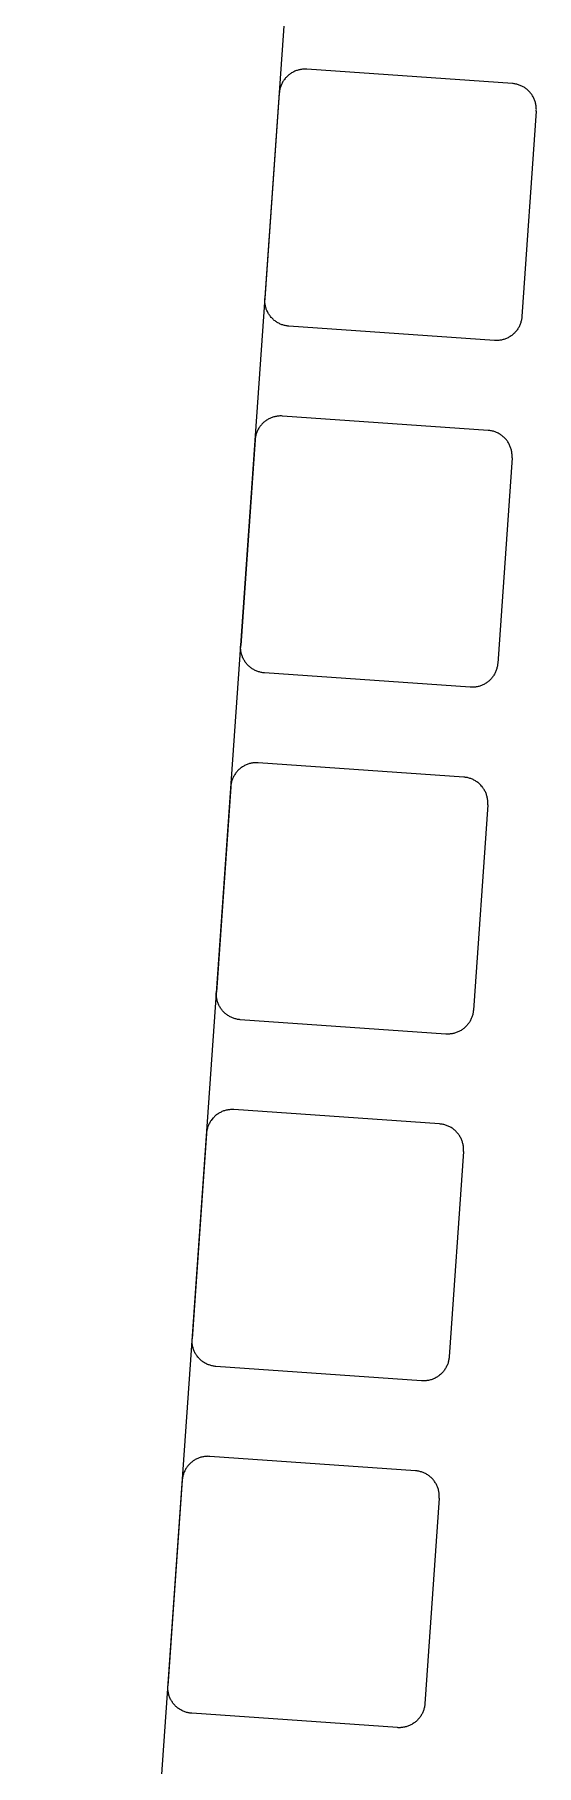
# Model space of a CAD drawing. Header units: millimetres. Extents: x -92 to 3826, y 8 to 2374.
# Drawn here: x 1374.9 to 1452.8, y 1495.7 to 1764.5 of the extents above; entities that cross this region are included whole.
import ezdxf

# ---------------------------------------------------------------- set-up
doc = ezdxf.new("R2010")
doc.units = ezdxf.units.MM
doc.layers.add('ZANO_R', color=7, linetype='Continuous', lineweight=0)

msp = doc.modelspace()

# ---------------------------------------------------------------- linework, layer by layer
at = {"layer": 'ZANO_R'}
for p, q in [((1429.2, 1989.21), (1374.88, 1212.47)), ((1414.44, 1758.37), (1414.34, 1758.29)), ((1414.55, 1758.45), (1414.44, 1758.37)), ((1414.67, 1758.53), (1414.55, 1758.45)), ((1414.78, 1758.6), (1414.67, 1758.53)), ((1414.9, 1758.67), (1414.78, 1758.6)), ((1415.02, 1758.73), (1414.9, 1758.67)), ((1415.14, 1758.79), (1415.02, 1758.73)), ((1415.27, 1758.85), (1415.14, 1758.79)), ((1415.39, 1758.9), (1415.27, 1758.85)), ((1415.52, 1758.95), (1415.39, 1758.9)), ((1415.65, 1758.99), (1415.52, 1758.95)), ((1415.78, 1759.03), (1415.65, 1758.99)), ((1415.91, 1759.07), (1415.78, 1759.03)), ((1416.05, 1759.1), (1415.91, 1759.07)), ((1416.18, 1759.12), (1416.05, 1759.1)), ((1416.32, 1759.14), (1416.18, 1759.12)), ((1416.45, 1759.16), (1416.32, 1759.14)), ((1416.59, 1759.17), (1416.45, 1759.16)), ((1416.72, 1759.18), (1416.59, 1759.17)), ((1416.86, 1759.18), (1416.72, 1759.18)), ((1417, 1759.18), (1416.86, 1759.18)), ((1417.13, 1759.17), (1417, 1759.18)), ((1449.06, 1756.94), (1417.13, 1759.17)), ((1412.89, 1755.73), (1412.88, 1755.59)), ((1412.91, 1755.87), (1412.89, 1755.73)), ((1412.94, 1756), (1412.91, 1755.87)), ((1412.97, 1756.13), (1412.94, 1756)), ((1413.01, 1756.26), (1412.97, 1756.13)), ((1413.04, 1756.4), (1413.01, 1756.26)), ((1413.09, 1756.52), (1413.04, 1756.4)), ((1413.14, 1756.65), (1413.09, 1756.52)), ((1413.19, 1756.78), (1413.14, 1756.65)), ((1413.25, 1756.9), (1413.19, 1756.78)), ((1413.31, 1757.03), (1413.25, 1756.9)), ((1413.37, 1757.15), (1413.31, 1757.03)), ((1413.44, 1757.26), (1413.37, 1757.15)), ((1413.51, 1757.38), (1413.44, 1757.26)), ((1413.59, 1757.49), (1413.51, 1757.38)), ((1413.67, 1757.6), (1413.59, 1757.49)), ((1413.76, 1757.71), (1413.67, 1757.6)), ((1413.84, 1757.81), (1413.76, 1757.71)), ((1413.94, 1757.91), (1413.84, 1757.81)), ((1414.03, 1758.01), (1413.94, 1757.91)), ((1414.13, 1758.11), (1414.03, 1758.01)), ((1414.23, 1758.2), (1414.13, 1758.11)), ((1414.34, 1758.29), (1414.23, 1758.2)), ((1449.19, 1756.93), (1449.06, 1756.94)), ((1449.33, 1756.91), (1449.19, 1756.93)), ((1449.46, 1756.89), (1449.33, 1756.91)), ((1449.6, 1756.86), (1449.46, 1756.89)), ((1449.73, 1756.83), (1449.6, 1756.86)), ((1449.86, 1756.8), (1449.73, 1756.83)), ((1449.99, 1756.76), (1449.86, 1756.8)), ((1450.12, 1756.71), (1449.99, 1756.76)), ((1450.25, 1756.67), (1450.12, 1756.71)), ((1450.38, 1756.61), (1450.25, 1756.67)), ((1450.5, 1756.56), (1450.38, 1756.61)), ((1450.62, 1756.5), (1450.5, 1756.56)), ((1450.74, 1756.43), (1450.62, 1756.5)), ((1450.86, 1756.36), (1450.74, 1756.43)), ((1450.98, 1756.29), (1450.86, 1756.36)), ((1451.09, 1756.21), (1450.98, 1756.29)), ((1451.2, 1756.13), (1451.09, 1756.21)), ((1451.31, 1756.05), (1451.2, 1756.13)), ((1451.41, 1755.96), (1451.31, 1756.05)), ((1451.51, 1755.87), (1451.41, 1755.96)), ((1451.61, 1755.77), (1451.51, 1755.87)), ((1451.7, 1755.67), (1451.61, 1755.77)), ((1451.8, 1755.57), (1451.7, 1755.67)), ((1412.86, 1755.46), (1410.63, 1723.54)), ((1412.88, 1755.59), (1412.86, 1755.46)), ((1451.88, 1755.47), (1451.8, 1755.57)), ((1451.97, 1755.36), (1451.88, 1755.47)), ((1452.05, 1755.25), (1451.97, 1755.36)), ((1452.13, 1755.14), (1452.05, 1755.25)), ((1452.2, 1755.02), (1452.13, 1755.14)), ((1452.27, 1754.9), (1452.2, 1755.02)), ((1452.33, 1754.78), (1452.27, 1754.9)), ((1452.39, 1754.66), (1452.33, 1754.78)), ((1452.45, 1754.54), (1452.39, 1754.66)), ((1452.5, 1754.41), (1452.45, 1754.54)), ((1452.55, 1754.28), (1452.5, 1754.41)), ((1452.59, 1754.15), (1452.55, 1754.28)), ((1452.63, 1754.02), (1452.59, 1754.15)), ((1452.66, 1753.89), (1452.63, 1754.02)), ((1452.69, 1753.76), (1452.66, 1753.89)), ((1452.72, 1753.62), (1452.69, 1753.76)), ((1452.74, 1753.49), (1452.72, 1753.62)), ((1452.76, 1753.35), (1452.74, 1753.49)), ((1452.77, 1753.21), (1452.76, 1753.35)), ((1452.77, 1753.08), (1452.77, 1753.21)), ((1452.78, 1752.94), (1452.77, 1753.08)), ((1452.77, 1752.8), (1452.78, 1752.94)), ((1452.77, 1752.67), (1450.54, 1720.75)), ((1452.77, 1752.67), (1452.77, 1752.8)), ((1411.91, 1741.91), (1411.92, 1741.91)), ((1411.64, 1737.92), (1411.63, 1737.92)), ((1410.62, 1723.26), (1410.63, 1723.4)), ((1410.63, 1723.4), (1410.63, 1723.54)), ((1410.62, 1723.13), (1410.62, 1723.26)), ((1410.63, 1722.99), (1410.62, 1723.13)), ((1410.64, 1722.85), (1410.63, 1722.99)), ((1410.66, 1722.72), (1410.64, 1722.85)), ((1410.68, 1722.58), (1410.66, 1722.72)), ((1410.71, 1722.45), (1410.68, 1722.58)), ((1410.74, 1722.32), (1410.71, 1722.45)), ((1410.77, 1722.18), (1410.74, 1722.32)), ((1410.81, 1722.05), (1410.77, 1722.18)), ((1410.85, 1721.92), (1410.81, 1722.05)), ((1410.9, 1721.8), (1410.85, 1721.92)), ((1410.95, 1721.67), (1410.9, 1721.8)), ((1411.01, 1721.55), (1410.95, 1721.67)), ((1411.07, 1721.42), (1411.01, 1721.55)), ((1411.13, 1721.3), (1411.07, 1721.42)), ((1411.2, 1721.18), (1411.13, 1721.3)), ((1411.27, 1721.07), (1411.2, 1721.18)), ((1411.35, 1720.96), (1411.27, 1721.07)), ((1411.43, 1720.85), (1411.35, 1720.96)), ((1411.52, 1720.74), (1411.43, 1720.85)), ((1411.6, 1720.63), (1411.52, 1720.74)), ((1450.54, 1720.75), (1450.52, 1720.61)), ((1411.7, 1720.53), (1411.6, 1720.63)), ((1411.79, 1720.43), (1411.7, 1720.53)), ((1411.89, 1720.34), (1411.79, 1720.43)), ((1411.99, 1720.25), (1411.89, 1720.34)), ((1412.09, 1720.16), (1411.99, 1720.25)), ((1412.2, 1720.07), (1412.09, 1720.16)), ((1412.31, 1719.99), (1412.2, 1720.07)), ((1412.42, 1719.92), (1412.31, 1719.99)), ((1412.54, 1719.84), (1412.42, 1719.92)), ((1412.66, 1719.77), (1412.54, 1719.84)), ((1412.78, 1719.71), (1412.66, 1719.77)), ((1412.9, 1719.65), (1412.78, 1719.71)), ((1413.02, 1719.59), (1412.9, 1719.65)), ((1413.15, 1719.54), (1413.02, 1719.59)), ((1413.28, 1719.49), (1413.15, 1719.54)), ((1413.41, 1719.45), (1413.28, 1719.49)), ((1413.54, 1719.41), (1413.41, 1719.45)), ((1413.67, 1719.37), (1413.54, 1719.41)), ((1413.8, 1719.34), (1413.67, 1719.37)), ((1413.94, 1719.32), (1413.8, 1719.34)), ((1414.07, 1719.3), (1413.94, 1719.32)), ((1414.21, 1719.28), (1414.07, 1719.3)), ((1414.34, 1719.27), (1414.21, 1719.28)), ((1446.27, 1717.04), (1414.34, 1719.27)), ((1449.17, 1718.01), (1449.06, 1717.92)), ((1449.27, 1718.1), (1449.17, 1718.01)), ((1449.37, 1718.19), (1449.27, 1718.1)), ((1449.46, 1718.29), (1449.37, 1718.19)), ((1449.56, 1718.39), (1449.46, 1718.29)), ((1449.64, 1718.5), (1449.56, 1718.39)), ((1449.73, 1718.6), (1449.64, 1718.5)), ((1449.81, 1718.71), (1449.73, 1718.6)), ((1449.89, 1718.83), (1449.81, 1718.71)), ((1449.96, 1718.94), (1449.89, 1718.83)), ((1450.03, 1719.06), (1449.96, 1718.94)), ((1450.09, 1719.18), (1450.03, 1719.06)), ((1450.15, 1719.3), (1450.09, 1719.18)), ((1450.21, 1719.43), (1450.15, 1719.3)), ((1450.26, 1719.55), (1450.21, 1719.43)), ((1450.31, 1719.68), (1450.26, 1719.55)), ((1450.36, 1719.81), (1450.31, 1719.68)), ((1450.39, 1719.94), (1450.36, 1719.81)), ((1450.43, 1720.07), (1450.39, 1719.94)), ((1450.46, 1720.21), (1450.43, 1720.07)), ((1450.49, 1720.34), (1450.46, 1720.21)), ((1450.51, 1720.47), (1450.49, 1720.34)), ((1450.52, 1720.61), (1450.51, 1720.47)), ((1446.4, 1717.03), (1446.27, 1717.04)), ((1446.54, 1717.03), (1446.4, 1717.03)), ((1446.68, 1717.03), (1446.54, 1717.03)), ((1446.81, 1717.03), (1446.68, 1717.03)), ((1446.95, 1717.05), (1446.81, 1717.03)), ((1447.08, 1717.06), (1446.95, 1717.05)), ((1447.22, 1717.08), (1447.08, 1717.06)), ((1447.35, 1717.11), (1447.22, 1717.08)), ((1447.49, 1717.14), (1447.35, 1717.11)), ((1447.62, 1717.17), (1447.49, 1717.14)), ((1447.75, 1717.21), (1447.62, 1717.17)), ((1447.88, 1717.25), (1447.75, 1717.21)), ((1448.01, 1717.3), (1447.88, 1717.25)), ((1448.13, 1717.35), (1448.01, 1717.3)), ((1448.26, 1717.41), (1448.13, 1717.35)), ((1448.38, 1717.47), (1448.26, 1717.41)), ((1448.5, 1717.54), (1448.38, 1717.47)), ((1448.62, 1717.6), (1448.5, 1717.54)), ((1448.73, 1717.68), (1448.62, 1717.6)), ((1448.85, 1717.75), (1448.73, 1717.68)), ((1448.96, 1717.83), (1448.85, 1717.75)), ((1449.06, 1717.92), (1448.96, 1717.83)), ((1410.79, 1704.58), (1410.68, 1704.5)), ((1410.9, 1704.66), (1410.79, 1704.58)), ((1411.02, 1704.73), (1410.9, 1704.66)), ((1411.13, 1704.8), (1411.02, 1704.73)), ((1411.25, 1704.87), (1411.13, 1704.8)), ((1411.38, 1704.93), (1411.25, 1704.87)), ((1411.5, 1704.98), (1411.38, 1704.93)), ((1411.63, 1705.03), (1411.5, 1704.98)), ((1411.75, 1705.08), (1411.63, 1705.03)), ((1411.88, 1705.13), (1411.75, 1705.08)), ((1412.01, 1705.16), (1411.88, 1705.13)), ((1412.15, 1705.2), (1412.01, 1705.16)), ((1412.28, 1705.23), (1412.15, 1705.2)), ((1412.41, 1705.25), (1412.28, 1705.23)), ((1412.55, 1705.27), (1412.41, 1705.25)), ((1412.69, 1705.29), (1412.55, 1705.27)), ((1412.82, 1705.3), (1412.69, 1705.29)), ((1412.96, 1705.31), (1412.82, 1705.3)), ((1413.09, 1705.31), (1412.96, 1705.31)), ((1413.23, 1705.31), (1413.09, 1705.31)), ((1413.37, 1705.3), (1413.23, 1705.31)), ((1445.29, 1703.07), (1413.37, 1705.3)), ((1409.13, 1701.86), (1409.11, 1701.73)), ((1409.15, 1702), (1409.13, 1701.86)), ((1409.17, 1702.13), (1409.15, 1702)), ((1409.2, 1702.26), (1409.17, 1702.13)), ((1409.24, 1702.4), (1409.2, 1702.26)), ((1409.28, 1702.53), (1409.24, 1702.4)), ((1409.32, 1702.66), (1409.28, 1702.53)), ((1409.37, 1702.78), (1409.32, 1702.66)), ((1409.42, 1702.91), (1409.37, 1702.78)), ((1409.48, 1703.03), (1409.42, 1702.91)), ((1409.54, 1703.16), (1409.48, 1703.03)), ((1409.6, 1703.28), (1409.54, 1703.16)), ((1409.67, 1703.39), (1409.6, 1703.28)), ((1409.75, 1703.51), (1409.67, 1703.39)), ((1409.82, 1703.62), (1409.75, 1703.51)), ((1409.9, 1703.73), (1409.82, 1703.62)), ((1409.99, 1703.84), (1409.9, 1703.73)), ((1410.08, 1703.94), (1409.99, 1703.84)), ((1410.17, 1704.05), (1410.08, 1703.94)), ((1410.26, 1704.14), (1410.17, 1704.05)), ((1410.36, 1704.24), (1410.26, 1704.14)), ((1410.46, 1704.33), (1410.36, 1704.24)), ((1410.57, 1704.42), (1410.46, 1704.33)), ((1410.68, 1704.5), (1410.57, 1704.42)), ((1445.43, 1703.06), (1445.29, 1703.07)), ((1445.56, 1703.04), (1445.43, 1703.06)), ((1445.7, 1703.02), (1445.56, 1703.04)), ((1445.83, 1702.99), (1445.7, 1703.02)), ((1445.96, 1702.96), (1445.83, 1702.99)), ((1446.1, 1702.93), (1445.96, 1702.96)), ((1446.23, 1702.89), (1446.1, 1702.93)), ((1446.36, 1702.85), (1446.23, 1702.89)), ((1446.48, 1702.8), (1446.36, 1702.85)), ((1446.61, 1702.75), (1446.48, 1702.8)), ((1446.73, 1702.69), (1446.61, 1702.75)), ((1446.86, 1702.63), (1446.73, 1702.69)), ((1446.98, 1702.56), (1446.86, 1702.63)), ((1447.09, 1702.49), (1446.98, 1702.56)), ((1447.21, 1702.42), (1447.09, 1702.49)), ((1447.32, 1702.34), (1447.21, 1702.42)), ((1447.43, 1702.26), (1447.32, 1702.34)), ((1447.54, 1702.18), (1447.43, 1702.26)), ((1447.64, 1702.09), (1447.54, 1702.18)), ((1447.74, 1702), (1447.64, 1702.09)), ((1447.84, 1701.9), (1447.74, 1702)), ((1447.94, 1701.8), (1447.84, 1701.9)), ((1409.1, 1701.59), (1406.87, 1669.67)), ((1409.11, 1701.73), (1409.1, 1701.59)), ((1448.03, 1701.7), (1447.94, 1701.8)), ((1448.12, 1701.6), (1448.03, 1701.7)), ((1448.2, 1701.49), (1448.12, 1701.6)), ((1448.28, 1701.38), (1448.2, 1701.49)), ((1448.36, 1701.27), (1448.28, 1701.38)), ((1448.43, 1701.15), (1448.36, 1701.27)), ((1448.5, 1701.03), (1448.43, 1701.15)), ((1448.56, 1700.91), (1448.5, 1701.03)), ((1448.63, 1700.79), (1448.56, 1700.91)), ((1448.68, 1700.67), (1448.63, 1700.79)), ((1448.73, 1700.54), (1448.68, 1700.67)), ((1448.78, 1700.41), (1448.73, 1700.54)), ((1448.82, 1700.28), (1448.78, 1700.41)), ((1448.86, 1700.15), (1448.82, 1700.28)), ((1448.9, 1700.02), (1448.86, 1700.15)), ((1448.93, 1699.89), (1448.9, 1700.02)), ((1448.95, 1699.75), (1448.93, 1699.89)), ((1448.97, 1699.62), (1448.95, 1699.75)), ((1448.99, 1699.48), (1448.97, 1699.62)), ((1449, 1699.35), (1448.99, 1699.48)), ((1449.01, 1699.21), (1449, 1699.35)), ((1449.01, 1699.07), (1449.01, 1699.21)), ((1449, 1698.8), (1446.77, 1666.88)), ((1449, 1698.8), (1449.01, 1698.94)), ((1449.01, 1698.94), (1449.01, 1699.07)), ((1408.14, 1688.04), (1408.15, 1688.04)), ((1407.87, 1684.05), (1407.86, 1684.05)), ((1406.86, 1669.53), (1406.87, 1669.67)), ((1406.86, 1669.4), (1406.86, 1669.53)), ((1406.86, 1669.26), (1406.86, 1669.4)), ((1406.86, 1669.12), (1406.86, 1669.26)), ((1406.88, 1668.99), (1406.86, 1669.12)), ((1406.89, 1668.85), (1406.88, 1668.99)), ((1406.91, 1668.72), (1406.89, 1668.85)), ((1406.94, 1668.58), (1406.91, 1668.72)), ((1406.97, 1668.45), (1406.94, 1668.58)), ((1407, 1668.32), (1406.97, 1668.45)), ((1407.04, 1668.18), (1407, 1668.32)), ((1407.08, 1668.06), (1407.04, 1668.18)), ((1407.13, 1667.93), (1407.08, 1668.06)), ((1407.18, 1667.8), (1407.13, 1667.93)), ((1407.24, 1667.68), (1407.18, 1667.8)), ((1407.3, 1667.55), (1407.24, 1667.68)), ((1407.37, 1667.43), (1407.3, 1667.55)), ((1407.44, 1667.32), (1407.37, 1667.43)), ((1407.51, 1667.2), (1407.44, 1667.32)), ((1407.58, 1667.09), (1407.51, 1667.2)), ((1407.67, 1666.98), (1407.58, 1667.09)), ((1407.75, 1666.87), (1407.67, 1666.98)), ((1407.84, 1666.77), (1407.75, 1666.87)), ((1407.93, 1666.66), (1407.84, 1666.77)), ((1408.02, 1666.57), (1407.93, 1666.66)), ((1408.12, 1666.47), (1408.02, 1666.57)), ((1408.22, 1666.38), (1408.12, 1666.47)), ((1408.33, 1666.29), (1408.22, 1666.38)), ((1408.43, 1666.21), (1408.33, 1666.29)), ((1408.54, 1666.12), (1408.43, 1666.21)), ((1408.66, 1666.05), (1408.54, 1666.12)), ((1408.77, 1665.97), (1408.66, 1666.05)), ((1408.89, 1665.91), (1408.77, 1665.97)), ((1409.01, 1665.84), (1408.89, 1665.91)), ((1409.13, 1665.78), (1409.01, 1665.84)), ((1409.26, 1665.72), (1409.13, 1665.78)), ((1409.38, 1665.67), (1409.26, 1665.72)), ((1409.51, 1665.62), (1409.38, 1665.67)), ((1409.64, 1665.58), (1409.51, 1665.62)), ((1409.77, 1665.54), (1409.64, 1665.58)), ((1409.9, 1665.5), (1409.77, 1665.54)), ((1410.04, 1665.47), (1409.9, 1665.5)), ((1410.17, 1665.45), (1410.04, 1665.47)), ((1410.31, 1665.43), (1410.17, 1665.45)), ((1410.44, 1665.41), (1410.31, 1665.43)), ((1410.58, 1665.4), (1410.44, 1665.41)), ((1442.5, 1663.17), (1410.58, 1665.4)), ((1445.5, 1664.23), (1445.4, 1664.14)), ((1445.6, 1664.32), (1445.5, 1664.23)), ((1445.7, 1664.42), (1445.6, 1664.32)), ((1445.79, 1664.52), (1445.7, 1664.42)), ((1445.88, 1664.63), (1445.79, 1664.52)), ((1445.96, 1664.74), (1445.88, 1664.63)), ((1446.04, 1664.85), (1445.96, 1664.74)), ((1446.12, 1664.96), (1446.04, 1664.85)), ((1446.19, 1665.07), (1446.12, 1664.96)), ((1446.26, 1665.19), (1446.19, 1665.07)), ((1446.33, 1665.31), (1446.26, 1665.19)), ((1446.39, 1665.43), (1446.33, 1665.31)), ((1446.44, 1665.56), (1446.39, 1665.43)), ((1446.5, 1665.68), (1446.44, 1665.56)), ((1446.55, 1665.81), (1446.5, 1665.68)), ((1446.59, 1665.94), (1446.55, 1665.81)), ((1446.63, 1666.07), (1446.59, 1665.94)), ((1446.66, 1666.2), (1446.63, 1666.07)), ((1446.69, 1666.34), (1446.66, 1666.2)), ((1446.72, 1666.47), (1446.69, 1666.34)), ((1446.74, 1666.61), (1446.72, 1666.47)), ((1446.76, 1666.74), (1446.74, 1666.61)), ((1446.77, 1666.88), (1446.76, 1666.74)), ((1442.64, 1663.16), (1442.5, 1663.17)), ((1442.77, 1663.16), (1442.64, 1663.16)), ((1442.91, 1663.16), (1442.77, 1663.16)), ((1443.04, 1663.17), (1442.91, 1663.16)), ((1443.18, 1663.18), (1443.04, 1663.17)), ((1443.32, 1663.19), (1443.18, 1663.18)), ((1443.45, 1663.21), (1443.32, 1663.19)), ((1443.59, 1663.24), (1443.45, 1663.21)), ((1443.72, 1663.27), (1443.59, 1663.24)), ((1443.85, 1663.3), (1443.72, 1663.27)), ((1443.98, 1663.34), (1443.85, 1663.3)), ((1444.11, 1663.39), (1443.98, 1663.34)), ((1444.24, 1663.43), (1444.11, 1663.39)), ((1444.37, 1663.49), (1444.24, 1663.43)), ((1444.49, 1663.54), (1444.37, 1663.49)), ((1444.61, 1663.6), (1444.49, 1663.54)), ((1444.73, 1663.67), (1444.61, 1663.6)), ((1444.85, 1663.74), (1444.73, 1663.67)), ((1444.97, 1663.81), (1444.85, 1663.74)), ((1445.08, 1663.89), (1444.97, 1663.81)), ((1445.19, 1663.97), (1445.08, 1663.89)), ((1445.3, 1664.05), (1445.19, 1663.97)), ((1445.4, 1664.14), (1445.3, 1664.05)), ((1407.13, 1650.79), (1407.02, 1650.71)), ((1407.25, 1650.86), (1407.13, 1650.79)), ((1407.37, 1650.93), (1407.25, 1650.86)), ((1407.49, 1651), (1407.37, 1650.93)), ((1407.61, 1651.06), (1407.49, 1651)), ((1407.73, 1651.11), (1407.61, 1651.06)), ((1407.86, 1651.17), (1407.73, 1651.11)), ((1407.99, 1651.21), (1407.86, 1651.17)), ((1408.12, 1651.26), (1407.99, 1651.21)), ((1408.25, 1651.3), (1408.12, 1651.26)), ((1408.38, 1651.33), (1408.25, 1651.3)), ((1408.51, 1651.36), (1408.38, 1651.33)), ((1408.65, 1651.39), (1408.51, 1651.36)), ((1408.78, 1651.41), (1408.65, 1651.39)), ((1408.92, 1651.42), (1408.78, 1651.41)), ((1409.05, 1651.43), (1408.92, 1651.42)), ((1409.19, 1651.44), (1409.05, 1651.43)), ((1409.33, 1651.44), (1409.19, 1651.44)), ((1409.46, 1651.44), (1409.33, 1651.44)), ((1409.6, 1651.43), (1409.46, 1651.44)), ((1441.52, 1649.2), (1409.6, 1651.43)), ((1405.38, 1648.13), (1405.36, 1647.99)), ((1405.41, 1648.26), (1405.38, 1648.13)), ((1405.44, 1648.4), (1405.41, 1648.26)), ((1405.47, 1648.53), (1405.44, 1648.4)), ((1405.51, 1648.66), (1405.47, 1648.53)), ((1405.55, 1648.79), (1405.51, 1648.66)), ((1405.6, 1648.92), (1405.55, 1648.79)), ((1405.65, 1649.04), (1405.6, 1648.92)), ((1405.71, 1649.17), (1405.65, 1649.04)), ((1405.77, 1649.29), (1405.71, 1649.17)), ((1405.84, 1649.41), (1405.77, 1649.29)), ((1405.91, 1649.53), (1405.84, 1649.41)), ((1405.98, 1649.64), (1405.91, 1649.53)), ((1406.06, 1649.75), (1405.98, 1649.64)), ((1406.14, 1649.86), (1406.06, 1649.75)), ((1406.22, 1649.97), (1406.14, 1649.86)), ((1406.31, 1650.08), (1406.22, 1649.97)), ((1406.4, 1650.18), (1406.31, 1650.08)), ((1406.5, 1650.28), (1406.4, 1650.18)), ((1406.6, 1650.37), (1406.5, 1650.28)), ((1406.7, 1650.46), (1406.6, 1650.37)), ((1406.8, 1650.55), (1406.7, 1650.46)), ((1406.91, 1650.63), (1406.8, 1650.55)), ((1407.02, 1650.71), (1406.91, 1650.63)), ((1441.66, 1649.19), (1441.52, 1649.2)), ((1441.79, 1649.17), (1441.66, 1649.19)), ((1441.93, 1649.15), (1441.79, 1649.17)), ((1442.06, 1649.13), (1441.93, 1649.15)), ((1442.2, 1649.1), (1442.06, 1649.13)), ((1442.33, 1649.06), (1442.2, 1649.1)), ((1442.46, 1649.02), (1442.33, 1649.06)), ((1442.59, 1648.98), (1442.46, 1649.02)), ((1442.72, 1648.93), (1442.59, 1648.98)), ((1442.84, 1648.88), (1442.72, 1648.93)), ((1442.97, 1648.82), (1442.84, 1648.88)), ((1443.09, 1648.76), (1442.97, 1648.82)), ((1443.21, 1648.69), (1443.09, 1648.76)), ((1443.33, 1648.63), (1443.21, 1648.69)), ((1443.44, 1648.55), (1443.33, 1648.63)), ((1443.56, 1648.48), (1443.44, 1648.55)), ((1443.67, 1648.39), (1443.56, 1648.48)), ((1443.77, 1648.31), (1443.67, 1648.39)), ((1443.88, 1648.22), (1443.77, 1648.31)), ((1443.98, 1648.13), (1443.88, 1648.22)), ((1444.08, 1648.03), (1443.98, 1648.13)), ((1405.33, 1647.72), (1403.1, 1615.8)), ((1405.34, 1647.86), (1405.33, 1647.72)), ((1405.36, 1647.99), (1405.34, 1647.86)), ((1444.17, 1647.94), (1444.08, 1648.03)), ((1444.26, 1647.83), (1444.17, 1647.94)), ((1444.35, 1647.73), (1444.26, 1647.83)), ((1444.43, 1647.62), (1444.35, 1647.73)), ((1444.51, 1647.51), (1444.43, 1647.62)), ((1444.59, 1647.4), (1444.51, 1647.51)), ((1444.66, 1647.28), (1444.59, 1647.4)), ((1444.73, 1647.17), (1444.66, 1647.28)), ((1444.8, 1647.05), (1444.73, 1647.17)), ((1444.86, 1646.92), (1444.8, 1647.05)), ((1444.91, 1646.8), (1444.86, 1646.92)), ((1444.97, 1646.67), (1444.91, 1646.8)), ((1445.01, 1646.54), (1444.97, 1646.67)), ((1445.06, 1646.41), (1445.01, 1646.54)), ((1445.1, 1646.28), (1445.06, 1646.41)), ((1445.13, 1646.15), (1445.1, 1646.28)), ((1445.16, 1646.02), (1445.13, 1646.15)), ((1445.19, 1645.88), (1445.16, 1646.02)), ((1445.21, 1645.75), (1445.19, 1645.88)), ((1445.22, 1645.61), (1445.21, 1645.75)), ((1445.23, 1645.48), (1445.22, 1645.61)), ((1445.24, 1645.34), (1445.23, 1645.48)), ((1445.23, 1644.93), (1443, 1613.01)), ((1445.23, 1644.93), (1445.24, 1645.07)), ((1445.24, 1645.2), (1445.24, 1645.34)), ((1445.24, 1645.07), (1445.24, 1645.2)), ((1404.37, 1634.18), (1404.38, 1634.17)), ((1404.1, 1630.18), (1404.09, 1630.19)), ((1403.09, 1615.66), (1403.1, 1615.8)), ((1403.09, 1615.53), (1403.09, 1615.66)), ((1403.09, 1615.39), (1403.09, 1615.53)), ((1403.1, 1615.25), (1403.09, 1615.39)), ((1403.11, 1615.12), (1403.1, 1615.25)), ((1403.13, 1614.98), (1403.11, 1615.12)), ((1403.15, 1614.85), (1403.13, 1614.98)), ((1403.17, 1614.71), (1403.15, 1614.85)), ((1403.2, 1614.58), (1403.17, 1614.71)), ((1403.24, 1614.45), (1403.2, 1614.58)), ((1403.27, 1614.32), (1403.24, 1614.45)), ((1403.32, 1614.19), (1403.27, 1614.32)), ((1403.37, 1614.06), (1403.32, 1614.19)), ((1403.42, 1613.93), (1403.37, 1614.06)), ((1403.47, 1613.81), (1403.42, 1613.93)), ((1403.53, 1613.69), (1403.47, 1613.81)), ((1403.6, 1613.57), (1403.53, 1613.69)), ((1403.67, 1613.45), (1403.6, 1613.57)), ((1403.74, 1613.33), (1403.67, 1613.45)), ((1403.82, 1613.22), (1403.74, 1613.33)), ((1403.9, 1613.11), (1403.82, 1613.22)), ((1403.98, 1613), (1403.9, 1613.11)), ((1404.07, 1612.9), (1403.98, 1613)), ((1404.16, 1612.8), (1404.07, 1612.9)), ((1404.26, 1612.7), (1404.16, 1612.8)), ((1404.35, 1612.6), (1404.26, 1612.7)), ((1404.46, 1612.51), (1404.35, 1612.6)), ((1404.56, 1612.42), (1404.46, 1612.51)), ((1404.67, 1612.34), (1404.56, 1612.42)), ((1404.78, 1612.26), (1404.67, 1612.34)), ((1404.89, 1612.18), (1404.78, 1612.26)), ((1405.01, 1612.11), (1404.89, 1612.18)), ((1405.12, 1612.04), (1405.01, 1612.11)), ((1405.24, 1611.97), (1405.12, 1612.04)), ((1405.37, 1611.91), (1405.24, 1611.97)), ((1405.49, 1611.85), (1405.37, 1611.91)), ((1405.62, 1611.8), (1405.49, 1611.85)), ((1405.74, 1611.75), (1405.62, 1611.8)), ((1405.87, 1611.71), (1405.74, 1611.75)), ((1406, 1611.67), (1405.87, 1611.71)), ((1406.14, 1611.64), (1406, 1611.67)), ((1406.27, 1611.61), (1406.14, 1611.64)), ((1406.4, 1611.58), (1406.27, 1611.61)), ((1406.54, 1611.56), (1406.4, 1611.58)), ((1406.67, 1611.54), (1406.54, 1611.56)), ((1406.81, 1611.53), (1406.67, 1611.54)), ((1438.73, 1609.3), (1406.81, 1611.53)), ((1441.84, 1610.46), (1441.74, 1610.36)), ((1441.93, 1610.55), (1441.84, 1610.46)), ((1442.02, 1610.66), (1441.93, 1610.55)), ((1442.11, 1610.76), (1442.02, 1610.66)), ((1442.19, 1610.87), (1442.11, 1610.76)), ((1442.28, 1610.98), (1442.19, 1610.87)), ((1442.35, 1611.09), (1442.28, 1610.98)), ((1442.43, 1611.21), (1442.35, 1611.09)), ((1442.49, 1611.32), (1442.43, 1611.21)), ((1442.56, 1611.44), (1442.49, 1611.32)), ((1442.62, 1611.57), (1442.56, 1611.44)), ((1442.68, 1611.69), (1442.62, 1611.57)), ((1442.73, 1611.82), (1442.68, 1611.69)), ((1442.78, 1611.94), (1442.73, 1611.82)), ((1442.82, 1612.07), (1442.78, 1611.94)), ((1442.86, 1612.2), (1442.82, 1612.07)), ((1442.9, 1612.34), (1442.86, 1612.2)), ((1442.93, 1612.47), (1442.9, 1612.34)), ((1442.95, 1612.6), (1442.93, 1612.47)), ((1442.97, 1612.74), (1442.95, 1612.6)), ((1442.99, 1612.87), (1442.97, 1612.74)), ((1443, 1613.01), (1442.99, 1612.87)), ((1438.87, 1609.29), (1438.73, 1609.3)), ((1439.01, 1609.29), (1438.87, 1609.29)), ((1439.14, 1609.29), (1439.01, 1609.29)), ((1439.28, 1609.3), (1439.14, 1609.29)), ((1439.41, 1609.31), (1439.28, 1609.3)), ((1439.55, 1609.33), (1439.41, 1609.31)), ((1439.68, 1609.35), (1439.55, 1609.33)), ((1439.82, 1609.37), (1439.68, 1609.35)), ((1439.95, 1609.4), (1439.82, 1609.37)), ((1440.08, 1609.44), (1439.95, 1609.4)), ((1440.22, 1609.47), (1440.08, 1609.44)), ((1440.35, 1609.52), (1440.22, 1609.47)), ((1440.47, 1609.57), (1440.35, 1609.52)), ((1440.6, 1609.62), (1440.47, 1609.57)), ((1440.72, 1609.67), (1440.6, 1609.62)), ((1440.85, 1609.73), (1440.72, 1609.67)), ((1440.97, 1609.8), (1440.85, 1609.73)), ((1441.08, 1609.87), (1440.97, 1609.8)), ((1441.2, 1609.94), (1441.08, 1609.87)), ((1441.31, 1610.02), (1441.2, 1609.94)), ((1441.42, 1610.1), (1441.31, 1610.02)), ((1441.53, 1610.18), (1441.42, 1610.1)), ((1441.64, 1610.27), (1441.53, 1610.18)), ((1441.74, 1610.36), (1441.64, 1610.27)), ((1403.48, 1597), (1403.37, 1596.92)), ((1403.6, 1597.06), (1403.48, 1597)), ((1403.72, 1597.13), (1403.6, 1597.06)), ((1403.84, 1597.19), (1403.72, 1597.13)), ((1403.97, 1597.25), (1403.84, 1597.19)), ((1404.09, 1597.3), (1403.97, 1597.25)), ((1404.22, 1597.35), (1404.09, 1597.3)), ((1404.35, 1597.39), (1404.22, 1597.35)), ((1404.48, 1597.43), (1404.35, 1597.39)), ((1404.61, 1597.46), (1404.48, 1597.43)), ((1404.75, 1597.49), (1404.61, 1597.46)), ((1404.88, 1597.52), (1404.75, 1597.49)), ((1405.02, 1597.54), (1404.88, 1597.52)), ((1405.15, 1597.55), (1405.02, 1597.54)), ((1405.29, 1597.57), (1405.15, 1597.55)), ((1405.42, 1597.57), (1405.29, 1597.57)), ((1405.56, 1597.57), (1405.42, 1597.57)), ((1405.7, 1597.57), (1405.56, 1597.57)), ((1405.83, 1597.56), (1405.7, 1597.57)), ((1437.76, 1595.33), (1405.83, 1597.56)), ((1401.64, 1594.39), (1401.61, 1594.26)), ((1401.67, 1594.53), (1401.64, 1594.39)), ((1401.7, 1594.66), (1401.67, 1594.53)), ((1401.74, 1594.79), (1401.7, 1594.66)), ((1401.79, 1594.92), (1401.74, 1594.79)), ((1401.84, 1595.05), (1401.79, 1594.92)), ((1401.89, 1595.17), (1401.84, 1595.05)), ((1401.94, 1595.3), (1401.89, 1595.17)), ((1402.01, 1595.42), (1401.94, 1595.3)), ((1402.07, 1595.54), (1402.01, 1595.42)), ((1402.14, 1595.66), (1402.07, 1595.54)), ((1402.21, 1595.77), (1402.14, 1595.66)), ((1402.29, 1595.89), (1402.21, 1595.77)), ((1402.37, 1596), (1402.29, 1595.89)), ((1402.46, 1596.1), (1402.37, 1596)), ((1402.54, 1596.21), (1402.46, 1596.1)), ((1402.64, 1596.31), (1402.54, 1596.21)), ((1402.73, 1596.41), (1402.64, 1596.31)), ((1402.83, 1596.5), (1402.73, 1596.41)), ((1402.93, 1596.59), (1402.83, 1596.5)), ((1403.03, 1596.68), (1402.93, 1596.59)), ((1403.14, 1596.77), (1403.03, 1596.68)), ((1403.25, 1596.85), (1403.14, 1596.77)), ((1403.37, 1596.92), (1403.25, 1596.85)), ((1437.89, 1595.32), (1437.76, 1595.33)), ((1438.03, 1595.3), (1437.89, 1595.32)), ((1438.16, 1595.28), (1438.03, 1595.3)), ((1438.3, 1595.26), (1438.16, 1595.28)), ((1438.43, 1595.23), (1438.3, 1595.26)), ((1438.56, 1595.19), (1438.43, 1595.23)), ((1438.69, 1595.15), (1438.56, 1595.19)), ((1438.82, 1595.11), (1438.69, 1595.15)), ((1438.95, 1595.06), (1438.82, 1595.11)), ((1439.08, 1595.01), (1438.95, 1595.06)), ((1439.2, 1594.95), (1439.08, 1595.01)), ((1439.32, 1594.89), (1439.2, 1594.95)), ((1439.44, 1594.83), (1439.32, 1594.89)), ((1439.56, 1594.76), (1439.44, 1594.83)), ((1439.68, 1594.68), (1439.56, 1594.76)), ((1439.79, 1594.61), (1439.68, 1594.68)), ((1439.9, 1594.53), (1439.79, 1594.61)), ((1440.01, 1594.44), (1439.9, 1594.53)), ((1440.11, 1594.35), (1440.01, 1594.44)), ((1440.21, 1594.26), (1440.11, 1594.35)), ((1401.56, 1593.85), (1399.33, 1561.93)), ((1401.58, 1593.99), (1401.56, 1593.85)), ((1401.59, 1594.13), (1401.58, 1593.99)), ((1401.61, 1594.26), (1401.59, 1594.13)), ((1440.31, 1594.17), (1440.21, 1594.26)), ((1440.4, 1594.07), (1440.31, 1594.17)), ((1440.5, 1593.97), (1440.4, 1594.07)), ((1440.58, 1593.86), (1440.5, 1593.97)), ((1440.67, 1593.75), (1440.58, 1593.86)), ((1440.75, 1593.64), (1440.67, 1593.75)), ((1440.82, 1593.53), (1440.75, 1593.64)), ((1440.9, 1593.42), (1440.82, 1593.53)), ((1440.97, 1593.3), (1440.9, 1593.42)), ((1441.03, 1593.18), (1440.97, 1593.3)), ((1441.09, 1593.05), (1441.03, 1593.18)), ((1441.15, 1592.93), (1441.09, 1593.05)), ((1441.2, 1592.8), (1441.15, 1592.93)), ((1441.25, 1592.68), (1441.2, 1592.8)), ((1441.29, 1592.55), (1441.25, 1592.68)), ((1441.33, 1592.42), (1441.29, 1592.55)), ((1441.36, 1592.28), (1441.33, 1592.42)), ((1441.39, 1592.15), (1441.36, 1592.28)), ((1441.42, 1592.02), (1441.39, 1592.15)), ((1441.44, 1591.88), (1441.42, 1592.02)), ((1441.46, 1591.75), (1441.44, 1591.88)), ((1441.47, 1591.61), (1441.46, 1591.75)), ((1441.47, 1591.06), (1439.23, 1559.14)), ((1441.47, 1591.47), (1441.47, 1591.61)), ((1441.48, 1591.34), (1441.47, 1591.47)), ((1441.47, 1591.2), (1441.48, 1591.34)), ((1441.47, 1591.06), (1441.47, 1591.2)), ((1400.6, 1580.31), (1400.62, 1580.31)), ((1400.34, 1576.32), (1400.33, 1576.32)), ((1399.32, 1561.79), (1399.33, 1561.93)), ((1399.32, 1561.66), (1399.32, 1561.79)), ((1399.32, 1561.52), (1399.32, 1561.66)), ((1399.33, 1561.39), (1399.32, 1561.52)), ((1399.34, 1561.25), (1399.33, 1561.39)), ((1399.36, 1561.11), (1399.34, 1561.25)), ((1399.38, 1560.98), (1399.36, 1561.11)), ((1399.4, 1560.84), (1399.38, 1560.98)), ((1399.43, 1560.71), (1399.4, 1560.84)), ((1399.47, 1560.58), (1399.43, 1560.71)), ((1399.51, 1560.45), (1399.47, 1560.58)), ((1399.55, 1560.32), (1399.51, 1560.45)), ((1399.6, 1560.19), (1399.55, 1560.32)), ((1399.65, 1560.06), (1399.6, 1560.19)), ((1399.71, 1559.94), (1399.65, 1560.06)), ((1399.77, 1559.82), (1399.71, 1559.94)), ((1399.83, 1559.7), (1399.77, 1559.82)), ((1399.9, 1559.58), (1399.83, 1559.7)), ((1399.97, 1559.46), (1399.9, 1559.58)), ((1400.05, 1559.35), (1399.97, 1559.46)), ((1400.13, 1559.24), (1400.05, 1559.35)), ((1400.22, 1559.13), (1400.13, 1559.24)), ((1400.3, 1559.03), (1400.22, 1559.13)), ((1400.39, 1558.93), (1400.3, 1559.03)), ((1400.49, 1558.83), (1400.39, 1558.93)), ((1400.59, 1558.73), (1400.49, 1558.83)), ((1400.69, 1558.64), (1400.59, 1558.73)), ((1400.79, 1558.55), (1400.69, 1558.64)), ((1400.9, 1558.47), (1400.79, 1558.55)), ((1401.01, 1558.39), (1400.9, 1558.47)), ((1401.12, 1558.31), (1401.01, 1558.39)), ((1401.24, 1558.24), (1401.12, 1558.31)), ((1401.36, 1558.17), (1401.24, 1558.24)), ((1401.48, 1558.1), (1401.36, 1558.17)), ((1401.6, 1558.04), (1401.48, 1558.1)), ((1401.72, 1557.99), (1401.6, 1558.04)), ((1401.85, 1557.93), (1401.72, 1557.99)), ((1401.98, 1557.89), (1401.85, 1557.93)), ((1402.11, 1557.84), (1401.98, 1557.89)), ((1402.24, 1557.8), (1402.11, 1557.84)), ((1402.37, 1557.77), (1402.24, 1557.8)), ((1402.5, 1557.74), (1402.37, 1557.77)), ((1402.64, 1557.71), (1402.5, 1557.74)), ((1402.77, 1557.69), (1402.64, 1557.71)), ((1402.91, 1557.67), (1402.77, 1557.69)), ((1403.04, 1557.66), (1402.91, 1557.67)), ((1434.97, 1555.43), (1403.04, 1557.66)), ((1438.16, 1556.69), (1438.07, 1556.59)), ((1438.26, 1556.79), (1438.16, 1556.69)), ((1438.34, 1556.89), (1438.26, 1556.79)), ((1438.43, 1557), (1438.34, 1556.89)), ((1438.51, 1557.11), (1438.43, 1557)), ((1438.59, 1557.22), (1438.51, 1557.11)), ((1438.66, 1557.34), (1438.59, 1557.22)), ((1438.73, 1557.45), (1438.66, 1557.34)), ((1438.79, 1557.57), (1438.73, 1557.45)), ((1438.85, 1557.7), (1438.79, 1557.57)), ((1438.91, 1557.82), (1438.85, 1557.7)), ((1438.96, 1557.95), (1438.91, 1557.82)), ((1439.01, 1558.07), (1438.96, 1557.95)), ((1439.06, 1558.2), (1439.01, 1558.07)), ((1439.09, 1558.34), (1439.06, 1558.2)), ((1439.13, 1558.47), (1439.09, 1558.34)), ((1439.16, 1558.6), (1439.13, 1558.47)), ((1439.19, 1558.73), (1439.16, 1558.6)), ((1439.21, 1558.87), (1439.19, 1558.73)), ((1439.22, 1559.01), (1439.21, 1558.87)), ((1439.23, 1559.14), (1439.22, 1559.01)), ((1435.1, 1555.42), (1434.97, 1555.43)), ((1435.24, 1555.42), (1435.1, 1555.42)), ((1435.37, 1555.42), (1435.24, 1555.42)), ((1435.51, 1555.43), (1435.37, 1555.42)), ((1435.65, 1555.44), (1435.51, 1555.43)), ((1435.78, 1555.46), (1435.65, 1555.44)), ((1435.92, 1555.48), (1435.78, 1555.46)), ((1436.05, 1555.5), (1435.92, 1555.48)), ((1436.19, 1555.53), (1436.05, 1555.5)), ((1436.32, 1555.57), (1436.19, 1555.53)), ((1436.45, 1555.61), (1436.32, 1555.57)), ((1436.58, 1555.65), (1436.45, 1555.61)), ((1436.71, 1555.7), (1436.58, 1555.65)), ((1436.83, 1555.75), (1436.71, 1555.7)), ((1436.96, 1555.81), (1436.83, 1555.75)), ((1437.08, 1555.87), (1436.96, 1555.81)), ((1437.2, 1555.93), (1437.08, 1555.87)), ((1437.32, 1556), (1437.2, 1555.93)), ((1437.43, 1556.07), (1437.32, 1556)), ((1437.55, 1556.15), (1437.43, 1556.07)), ((1437.66, 1556.23), (1437.55, 1556.15)), ((1437.76, 1556.31), (1437.66, 1556.23)), ((1437.87, 1556.4), (1437.76, 1556.31)), ((1437.97, 1556.49), (1437.87, 1556.4)), ((1438.07, 1556.59), (1437.97, 1556.49)), ((1399.95, 1543.26), (1399.83, 1543.2)), ((1400.08, 1543.32), (1399.95, 1543.26)), ((1400.2, 1543.38), (1400.08, 1543.32)), ((1400.33, 1543.43), (1400.2, 1543.38)), ((1400.45, 1543.48), (1400.33, 1543.43)), ((1400.58, 1543.52), (1400.45, 1543.48)), ((1400.71, 1543.56), (1400.58, 1543.52)), ((1400.85, 1543.59), (1400.71, 1543.56)), ((1400.98, 1543.62), (1400.85, 1543.59)), ((1401.11, 1543.65), (1400.98, 1543.62)), ((1401.25, 1543.67), (1401.11, 1543.65)), ((1401.38, 1543.69), (1401.25, 1543.67)), ((1401.52, 1543.7), (1401.38, 1543.69)), ((1401.66, 1543.7), (1401.52, 1543.7)), ((1401.79, 1543.71), (1401.66, 1543.7)), ((1401.93, 1543.7), (1401.79, 1543.71)), ((1402.07, 1543.7), (1401.93, 1543.7)), ((1433.99, 1541.46), (1402.07, 1543.7)), ((1397.9, 1540.66), (1397.87, 1540.53)), ((1397.94, 1540.79), (1397.9, 1540.66)), ((1397.98, 1540.92), (1397.94, 1540.79)), ((1398.02, 1541.05), (1397.98, 1540.92)), ((1398.07, 1541.18), (1398.02, 1541.05)), ((1398.12, 1541.31), (1398.07, 1541.18)), ((1398.18, 1541.43), (1398.12, 1541.31)), ((1398.24, 1541.55), (1398.18, 1541.43)), ((1398.3, 1541.67), (1398.24, 1541.55)), ((1398.37, 1541.79), (1398.3, 1541.67)), ((1398.45, 1541.9), (1398.37, 1541.79)), ((1398.52, 1542.02), (1398.45, 1541.9)), ((1398.6, 1542.13), (1398.52, 1542.02)), ((1398.69, 1542.23), (1398.6, 1542.13)), ((1398.78, 1542.34), (1398.69, 1542.23)), ((1398.87, 1542.44), (1398.78, 1542.34)), ((1398.96, 1542.54), (1398.87, 1542.44)), ((1399.06, 1542.63), (1398.96, 1542.54)), ((1399.16, 1542.72), (1399.06, 1542.63)), ((1399.27, 1542.81), (1399.16, 1542.72)), ((1399.38, 1542.9), (1399.27, 1542.81)), ((1399.49, 1542.98), (1399.38, 1542.9)), ((1399.6, 1543.05), (1399.49, 1542.98)), ((1399.71, 1543.13), (1399.6, 1543.05)), ((1399.83, 1543.2), (1399.71, 1543.13)), ((1434.12, 1541.45), (1433.99, 1541.46)), ((1434.26, 1541.44), (1434.12, 1541.45)), ((1434.4, 1541.41), (1434.26, 1541.44)), ((1434.53, 1541.39), (1434.4, 1541.41)), ((1434.66, 1541.36), (1434.53, 1541.39)), ((1434.79, 1541.32), (1434.66, 1541.36)), ((1434.93, 1541.28), (1434.79, 1541.32)), ((1435.05, 1541.24), (1434.93, 1541.28)), ((1435.18, 1541.19), (1435.05, 1541.24)), ((1435.31, 1541.14), (1435.18, 1541.19)), ((1435.43, 1541.08), (1435.31, 1541.14)), ((1435.56, 1541.02), (1435.43, 1541.08)), ((1435.68, 1540.96), (1435.56, 1541.02)), ((1435.79, 1540.89), (1435.68, 1540.96)), ((1435.91, 1540.82), (1435.79, 1540.89)), ((1436.02, 1540.74), (1435.91, 1540.82)), ((1436.13, 1540.66), (1436.02, 1540.74)), ((1436.24, 1540.57), (1436.13, 1540.66)), ((1436.34, 1540.48), (1436.24, 1540.57)), ((1397.8, 1539.98), (1395.57, 1508.06)), ((1397.81, 1540.12), (1397.8, 1539.98)), ((1397.83, 1540.26), (1397.81, 1540.12)), ((1397.85, 1540.39), (1397.83, 1540.26)), ((1397.87, 1540.53), (1397.85, 1540.39)), ((1436.44, 1540.39), (1436.34, 1540.48)), ((1436.54, 1540.3), (1436.44, 1540.39)), ((1436.64, 1540.2), (1436.54, 1540.3)), ((1436.73, 1540.1), (1436.64, 1540.2)), ((1436.82, 1539.99), (1436.73, 1540.1)), ((1436.9, 1539.89), (1436.82, 1539.99)), ((1436.98, 1539.78), (1436.9, 1539.89)), ((1437.06, 1539.66), (1436.98, 1539.78)), ((1437.13, 1539.55), (1437.06, 1539.66)), ((1437.2, 1539.43), (1437.13, 1539.55)), ((1437.26, 1539.31), (1437.2, 1539.43)), ((1437.32, 1539.19), (1437.26, 1539.31)), ((1437.38, 1539.06), (1437.32, 1539.19)), ((1437.43, 1538.94), (1437.38, 1539.06)), ((1437.48, 1538.81), (1437.43, 1538.94)), ((1437.52, 1538.68), (1437.48, 1538.81)), ((1437.56, 1538.55), (1437.52, 1538.68)), ((1437.6, 1538.41), (1437.56, 1538.55)), ((1437.63, 1538.28), (1437.6, 1538.41)), ((1437.65, 1538.15), (1437.63, 1538.28)), ((1437.67, 1538.01), (1437.65, 1538.15)), ((1437.69, 1537.88), (1437.67, 1538.01)), ((1437.7, 1537.74), (1437.69, 1537.88)), ((1437.7, 1537.19), (1435.47, 1505.27)), ((1437.71, 1537.6), (1437.7, 1537.74)), ((1437.7, 1537.19), (1437.71, 1537.33)), ((1437.71, 1537.47), (1437.71, 1537.6)), ((1437.71, 1537.33), (1437.71, 1537.47)), ((1396.84, 1526.44), (1396.85, 1526.44)), ((1396.57, 1522.45), (1396.56, 1522.45)), ((1395.56, 1507.93), (1395.57, 1508.06)), ((1395.56, 1507.79), (1395.56, 1507.93)), ((1395.56, 1507.65), (1395.56, 1507.79)), ((1395.56, 1507.52), (1395.56, 1507.65)), ((1395.58, 1507.38), (1395.56, 1507.52)), ((1395.59, 1507.25), (1395.58, 1507.38)), ((1395.61, 1507.11), (1395.59, 1507.25)), ((1395.64, 1506.98), (1395.61, 1507.11)), ((1395.67, 1506.84), (1395.64, 1506.98)), ((1395.7, 1506.71), (1395.67, 1506.84)), ((1395.74, 1506.58), (1395.7, 1506.71)), ((1395.78, 1506.45), (1395.74, 1506.58)), ((1395.83, 1506.32), (1395.78, 1506.45)), ((1395.88, 1506.2), (1395.83, 1506.32)), ((1395.94, 1506.07), (1395.88, 1506.2)), ((1396, 1505.95), (1395.94, 1506.07)), ((1396.07, 1505.83), (1396, 1505.95)), ((1396.13, 1505.71), (1396.07, 1505.83)), ((1396.21, 1505.6), (1396.13, 1505.71)), ((1396.28, 1505.48), (1396.21, 1505.6)), ((1396.36, 1505.37), (1396.28, 1505.48)), ((1396.45, 1505.26), (1396.36, 1505.37)), ((1396.54, 1505.16), (1396.45, 1505.26)), ((1396.63, 1505.06), (1396.54, 1505.16)), ((1396.72, 1504.96), (1396.63, 1505.06)), ((1396.82, 1504.86), (1396.72, 1504.96)), ((1396.92, 1504.77), (1396.82, 1504.86)), ((1397.03, 1504.68), (1396.92, 1504.77)), ((1397.13, 1504.6), (1397.03, 1504.68)), ((1397.24, 1504.52), (1397.13, 1504.6)), ((1397.36, 1504.44), (1397.24, 1504.52)), ((1397.47, 1504.37), (1397.36, 1504.44)), ((1397.59, 1504.3), (1397.47, 1504.37)), ((1397.71, 1504.24), (1397.59, 1504.3)), ((1397.83, 1504.17), (1397.71, 1504.24)), ((1397.96, 1504.12), (1397.83, 1504.17)), ((1398.08, 1504.06), (1397.96, 1504.12)), ((1398.21, 1504.02), (1398.08, 1504.06)), ((1398.34, 1503.97), (1398.21, 1504.02)), ((1398.47, 1503.93), (1398.34, 1503.97)), ((1398.6, 1503.9), (1398.47, 1503.93)), ((1398.74, 1503.87), (1398.6, 1503.9)), ((1398.87, 1503.84), (1398.74, 1503.87)), ((1399, 1503.82), (1398.87, 1503.84)), ((1399.14, 1503.81), (1399, 1503.82)), ((1399.28, 1503.79), (1399.14, 1503.81)), ((1431.2, 1501.56), (1399.28, 1503.79)), ((1434.49, 1502.92), (1434.4, 1502.82)), ((1434.58, 1503.02), (1434.49, 1502.92)), ((1434.66, 1503.13), (1434.58, 1503.02)), ((1434.74, 1503.24), (1434.66, 1503.13)), ((1434.82, 1503.35), (1434.74, 1503.24)), ((1434.89, 1503.47), (1434.82, 1503.35)), ((1434.96, 1503.59), (1434.89, 1503.47)), ((1435.03, 1503.71), (1434.96, 1503.59)), ((1435.09, 1503.83), (1435.03, 1503.71)), ((1435.14, 1503.95), (1435.09, 1503.83)), ((1435.2, 1504.08), (1435.14, 1503.95)), ((1435.24, 1504.21), (1435.2, 1504.08)), ((1435.29, 1504.34), (1435.24, 1504.21)), ((1435.33, 1504.47), (1435.29, 1504.34)), ((1435.36, 1504.6), (1435.33, 1504.47)), ((1435.39, 1504.73), (1435.36, 1504.6)), ((1435.42, 1504.87), (1435.39, 1504.73)), ((1435.44, 1505), (1435.42, 1504.87)), ((1435.46, 1505.14), (1435.44, 1505)), ((1435.47, 1505.27), (1435.46, 1505.14)), ((1431.33, 1501.55), (1431.2, 1501.56)), ((1431.47, 1501.55), (1431.33, 1501.55)), ((1431.61, 1501.55), (1431.47, 1501.55)), ((1431.74, 1501.56), (1431.61, 1501.55)), ((1431.88, 1501.57), (1431.74, 1501.56)), ((1432.02, 1501.59), (1431.88, 1501.57)), ((1432.15, 1501.61), (1432.02, 1501.59)), ((1432.29, 1501.63), (1432.15, 1501.61)), ((1432.42, 1501.66), (1432.29, 1501.63)), ((1432.55, 1501.7), (1432.42, 1501.66)), ((1432.68, 1501.74), (1432.55, 1501.7)), ((1432.81, 1501.78), (1432.68, 1501.74)), ((1432.94, 1501.83), (1432.81, 1501.78)), ((1433.07, 1501.88), (1432.94, 1501.83)), ((1433.19, 1501.94), (1433.07, 1501.88)), ((1433.31, 1502), (1433.19, 1501.94)), ((1433.43, 1502.06), (1433.31, 1502)), ((1433.55, 1502.13), (1433.43, 1502.06)), ((1433.67, 1502.2), (1433.55, 1502.13)), ((1433.78, 1502.28), (1433.67, 1502.2)), ((1433.89, 1502.36), (1433.78, 1502.28)), ((1434, 1502.44), (1433.89, 1502.36)), ((1434.1, 1502.53), (1434, 1502.44)), ((1434.2, 1502.62), (1434.1, 1502.53)), ((1434.3, 1502.72), (1434.2, 1502.62)), ((1434.4, 1502.82), (1434.3, 1502.72))]:
    msp.add_line(p, q, dxfattribs=at)

doc.saveas('drawing.dxf')
